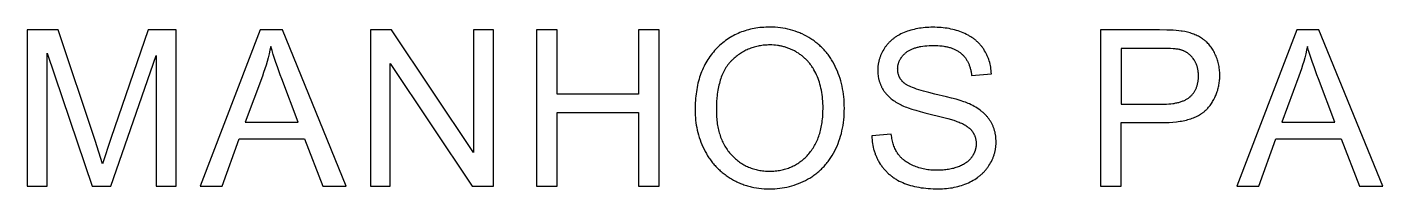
# Model space of a CAD drawing. Extents: x -150 to 1338, y -50 to 2906.
# Drawn here: x 79.2 to 425.2, y 1950 to 1991.2 of the extents above; entities that cross this region are included whole.
import ezdxf

# ---------------------------------------------------------------- set-up
doc = ezdxf.new("R2010")
doc.units = 0
doc.header["$MEASUREMENT"] = 0
doc.layers.get('0').update_dxf_attribs({"linetype": 'CONTINUOUS'})

msp = doc.modelspace()

# ---------------------------------------------------------------- linework, layer by layer
for p, q in [((79.24, 1990.52), (79.24, 1950.68)), ((87.18, 1990.52), (79.24, 1990.52)), ((96.61, 1962.31), (87.18, 1990.52)), ((110.17, 1990.52), (100.63, 1962.8)), ((117.26, 1990.52), (110.17, 1990.52)), ((117.26, 1950.68), (117.26, 1990.52)), ((138.69, 1990.52), (123.39, 1950.68)), ((144.37, 1990.52), (138.69, 1990.52)), ((160.67, 1950.68), (144.37, 1990.52)), ((166.83, 1990.52), (166.83, 1950.68)), ((172.24, 1990.52), (166.83, 1990.52)), ((193.16, 1959.24), (172.24, 1990.52)), ((193.16, 1990.52), (193.16, 1959.24)), ((198.22, 1990.52), (193.16, 1990.52)), ((198.22, 1950.68), (198.22, 1990.52)), ((209.24, 1990.52), (209.24, 1950.68)), ((214.51, 1990.52), (209.24, 1990.52)), ((214.51, 1974.16), (214.51, 1990.52)), ((235.22, 1990.52), (235.22, 1974.16)), ((240.49, 1990.52), (235.22, 1990.52)), ((240.49, 1950.68), (240.49, 1990.52)), ((353.14, 1990.52), (353.14, 1950.68)), ((368.16, 1990.52), (353.14, 1990.52)), ((403.18, 1990.52), (387.88, 1950.68)), ((408.86, 1990.52), (403.18, 1990.52)), ((425.16, 1950.68), (408.86, 1990.52)), ((358.41, 1985.82), (358.41, 1971.58)), ((368.6, 1985.82), (358.41, 1985.82)), ((84.33, 1984.59), (95.85, 1950.68)), ((84.33, 1950.68), (84.33, 1984.59)), ((100.6, 1950.68), (112.18, 1984.02)), ((112.18, 1984.02), (112.18, 1950.68)), ((139.26, 1978.72), (134.89, 1967.04)), ((171.89, 1981.98), (192.81, 1950.68)), ((171.89, 1950.68), (171.89, 1981.98)), ((320.22, 1978.91), (325.28, 1979.29)), ((403.75, 1978.72), (399.38, 1967.04)), ((148.39, 1967.04), (144.23, 1978.07)), ((412.88, 1967.04), (408.72, 1978.07)), ((235.22, 1974.16), (214.51, 1974.16)), ((214.51, 1969.46), (235.22, 1969.46)), ((214.51, 1950.68), (214.51, 1969.46)), ((235.22, 1969.46), (235.22, 1950.68)), ((358.41, 1971.58), (368.71, 1971.58)), ((134.89, 1967.04), (148.39, 1967.04)), ((358.41, 1966.88), (368.63, 1966.88)), ((358.41, 1950.68), (358.41, 1966.88)), ((399.38, 1967.04), (412.88, 1967.04)), ((98.51, 1956.41), (96.61, 1962.31)), ((100.63, 1962.8), (98.51, 1956.41)), ((128.99, 1950.68), (133.36, 1962.74)), ((133.36, 1962.74), (150.02, 1962.74)), ((150.02, 1962.74), (154.67, 1950.68)), ((299.73, 1963.91), (294.76, 1963.48)), ((393.48, 1950.68), (397.85, 1962.74)), ((397.85, 1962.74), (414.51, 1962.74)), ((414.51, 1962.74), (419.16, 1950.68)), ((79.24, 1950.68), (84.33, 1950.68)), ((95.85, 1950.68), (100.6, 1950.68)), ((112.18, 1950.68), (117.26, 1950.68)), ((123.39, 1950.68), (128.99, 1950.68)), ((154.67, 1950.68), (160.67, 1950.68)), ((166.83, 1950.68), (171.89, 1950.68)), ((192.81, 1950.68), (198.22, 1950.68)), ((209.24, 1950.68), (214.51, 1950.68)), ((235.22, 1950.68), (240.49, 1950.68)), ((353.14, 1950.68), (358.41, 1950.68)), ((387.88, 1950.68), (393.48, 1950.68)), ((419.16, 1950.68), (425.16, 1950.68))]:
    msp.add_line(p, q)
for points in [[(249.66, 1970.08), (249.67, 1969.43), (249.7, 1968.78), (249.74, 1968.13), (249.81, 1967.49), (249.89, 1966.86), (249.98, 1966.22), (250.1, 1965.6), (250.23, 1964.97), (250.39, 1964.35), (250.55, 1963.74), (250.74, 1963.13), (250.95, 1962.52), (251.17, 1961.92), (251.41, 1961.32), (251.67, 1960.73), (251.95, 1960.14), (252.24, 1959.56), (252.55, 1958.99), (252.71, 1958.72), (252.88, 1958.44), (253.05, 1958.17), (253.22, 1957.91), (253.4, 1957.65), (253.58, 1957.39), (253.77, 1957.14), (253.96, 1956.89), (254.15, 1956.64), (254.35, 1956.4), (254.56, 1956.16), (254.76, 1955.93), (254.98, 1955.7), (255.19, 1955.47), (255.41, 1955.25), (255.64, 1955.03), (255.87, 1954.82), (256.1, 1954.61), (256.34, 1954.4), (256.58, 1954.2), (256.82, 1954), (257.07, 1953.81), (257.33, 1953.62), (257.58, 1953.43), (258.11, 1953.06), (258.66, 1952.72), (258.94, 1952.55), (259.22, 1952.39), (259.5, 1952.23), (259.78, 1952.08), (260.07, 1951.93), (260.36, 1951.79), (260.65, 1951.66), (260.95, 1951.53), (261.24, 1951.4), (261.54, 1951.28), (261.84, 1951.17), (262.15, 1951.06), (262.45, 1950.96), (262.76, 1950.86), (263.07, 1950.77), (263.39, 1950.68), (263.7, 1950.6), (264.02, 1950.52), (264.66, 1950.38), (265.31, 1950.27), (265.97, 1950.17), (266.64, 1950.1), (267.32, 1950.04), (268.01, 1950.01), (268.71, 1950), (269.36, 1950.01), (270, 1950.04), (270.63, 1950.09), (271.26, 1950.15), (271.89, 1950.24), (272.51, 1950.34), (273.12, 1950.47), (273.73, 1950.61), (274.33, 1950.77), (274.92, 1950.96), (275.51, 1951.16), (276.1, 1951.38), (276.68, 1951.61), (277.25, 1951.87), (277.82, 1952.15), (278.39, 1952.45), (278.66, 1952.6), (278.94, 1952.76), (279.21, 1952.93), (279.47, 1953.1), (279.74, 1953.27), (280, 1953.45), (280.25, 1953.64), (280.5, 1953.83), (280.75, 1954.02), (280.99, 1954.22), (281.23, 1954.42), (281.46, 1954.63), (281.69, 1954.84), (281.92, 1955.05), (282.14, 1955.27), (282.36, 1955.5), (282.57, 1955.72), (282.79, 1955.96), (282.99, 1956.2), (283.19, 1956.44), (283.39, 1956.69), (283.59, 1956.94), (283.78, 1957.19), (283.97, 1957.45), (284.15, 1957.72), (284.33, 1957.99), (284.5, 1958.26), (284.67, 1958.54), (285, 1959.11), (285.32, 1959.7), (285.61, 1960.3), (285.89, 1960.92), (286.15, 1961.54), (286.39, 1962.17), (286.6, 1962.81), (286.81, 1963.47), (286.99, 1964.13), (287.15, 1964.8), (287.29, 1965.49), (287.42, 1966.18), (287.52, 1966.88), (287.61, 1967.59), (287.67, 1968.32), (287.72, 1969.05), (287.75, 1969.79), (287.76, 1970.54), (287.75, 1971.29), (287.72, 1972.02), (287.68, 1972.74), (287.61, 1973.45), (287.53, 1974.16), (287.43, 1974.85), (287.31, 1975.53), (287.18, 1976.2), (287.02, 1976.86), (286.85, 1977.52), (286.66, 1978.16), (286.45, 1978.79), (286.22, 1979.42), (285.97, 1980.03), (285.71, 1980.63), (285.42, 1981.22), (285.13, 1981.81), (284.81, 1982.37), (284.65, 1982.65), (284.48, 1982.92), (284.31, 1983.19), (284.14, 1983.46), (283.96, 1983.72), (283.77, 1983.97), (283.59, 1984.23), (283.39, 1984.47), (283.2, 1984.72), (283, 1984.96), (282.79, 1985.2), (282.58, 1985.43), (282.37, 1985.66), (282.15, 1985.88), (281.93, 1986.1), (281.71, 1986.32), (281.48, 1986.53), (281.25, 1986.74), (281.01, 1986.94), (280.77, 1987.14), (280.52, 1987.33), (280.27, 1987.52), (280.02, 1987.71), (279.76, 1987.9), (279.5, 1988.07), (279.23, 1988.25), (278.96, 1988.42), (278.68, 1988.59), (278.13, 1988.91), (277.56, 1989.2), (276.99, 1989.48), (276.69, 1989.61), (276.4, 1989.74), (276.11, 1989.86), (275.81, 1989.98), (275.21, 1990.19), (274.6, 1990.39), (273.98, 1990.56), (273.36, 1990.72), (272.72, 1990.85), (272.08, 1990.97), (271.43, 1991.06), (270.77, 1991.13), (270.1, 1991.18), (269.42, 1991.21), (268.74, 1991.22), (268.22, 1991.22), (267.7, 1991.2), (267.19, 1991.17), (266.68, 1991.13), (266.18, 1991.09), (265.69, 1991.03), (265.2, 1990.95), (264.72, 1990.87), (264.25, 1990.78), (263.78, 1990.67), (263.31, 1990.56), (262.86, 1990.43), (262.41, 1990.29), (261.96, 1990.15), (261.52, 1989.99), (261.09, 1989.82), (260.66, 1989.64), (260.24, 1989.44), (259.83, 1989.24), (259.42, 1989.03), (259.02, 1988.8), (258.62, 1988.56), (258.23, 1988.32), (257.85, 1988.06), (257.47, 1987.79), (257.1, 1987.51), (256.73, 1987.22), (256.37, 1986.92), (256.01, 1986.6), (255.67, 1986.28), (255.33, 1985.94), (254.99, 1985.6), (254.66, 1985.24), (254.34, 1984.88), (254.04, 1984.51), (253.74, 1984.13), (253.45, 1983.74), (253.18, 1983.35), (252.91, 1982.94), (252.66, 1982.53), (252.41, 1982.11), (252.18, 1981.68), (251.96, 1981.24), (251.74, 1980.79), (251.54, 1980.34), (251.35, 1979.87), (251.17, 1979.4), (250.99, 1978.92), (250.83, 1978.43), (250.68, 1977.93), (250.54, 1977.43), (250.41, 1976.91), (250.29, 1976.39), (250.18, 1975.86), (250.08, 1975.32), (250, 1974.77), (249.92, 1974.21), (249.85, 1973.65), (249.79, 1973.08), (249.75, 1972.49), (249.71, 1971.9), (249.68, 1971.3)], [(255.1, 1970), (255.11, 1969.11), (255.13, 1968.68), (255.16, 1968.25), (255.19, 1967.82), (255.23, 1967.41), (255.28, 1967), (255.34, 1966.59), (255.4, 1966.19), (255.47, 1965.8), (255.55, 1965.41), (255.64, 1965.03), (255.73, 1964.65), (255.84, 1964.28), (255.95, 1963.92), (256.06, 1963.56), (256.19, 1963.21), (256.32, 1962.86), (256.46, 1962.52), (256.61, 1962.19), (256.76, 1961.86), (256.92, 1961.54), (257.09, 1961.22), (257.27, 1960.91), (257.45, 1960.61), (257.65, 1960.31), (257.84, 1960.01), (258.05, 1959.73), (258.27, 1959.45), (258.49, 1959.17), (258.72, 1958.9), (258.96, 1958.64), (259.2, 1958.39), (259.45, 1958.14), (259.7, 1957.9), (259.96, 1957.67), (260.22, 1957.45), (260.48, 1957.24), (260.75, 1957.03), (261.02, 1956.83), (261.3, 1956.64), (261.58, 1956.46), (261.86, 1956.29), (262.15, 1956.12), (262.44, 1955.97), (262.73, 1955.82), (263.03, 1955.68), (263.33, 1955.54), (263.64, 1955.42), (263.95, 1955.3), (264.26, 1955.19), (264.58, 1955.09), (264.9, 1955), (265.22, 1954.91), (265.55, 1954.84), (265.89, 1954.77), (266.22, 1954.71), (266.56, 1954.66), (266.91, 1954.61), (267.25, 1954.58), (267.61, 1954.55), (267.96, 1954.53), (268.32, 1954.51), (268.68, 1954.51), (269.05, 1954.51), (269.42, 1954.53), (269.78, 1954.55), (270.14, 1954.58), (270.49, 1954.61), (270.84, 1954.66), (271.19, 1954.71), (271.53, 1954.77), (271.86, 1954.84), (272.2, 1954.92), (272.53, 1955.01), (272.85, 1955.1), (273.17, 1955.2), (273.49, 1955.31), (273.8, 1955.43), (274.11, 1955.56), (274.41, 1955.69), (274.71, 1955.83), (275, 1955.99), (275.3, 1956.15), (275.58, 1956.31), (275.87, 1956.49), (276.14, 1956.67), (276.42, 1956.86), (276.69, 1957.07), (276.96, 1957.27), (277.22, 1957.49), (277.48, 1957.71), (277.73, 1957.95), (277.98, 1958.19), (278.23, 1958.44), (278.47, 1958.7), (278.7, 1958.96), (278.93, 1959.23), (279.16, 1959.51), (279.37, 1959.8), (279.58, 1960.09), (279.78, 1960.39), (279.97, 1960.69), (280.16, 1961.01), (280.33, 1961.33), (280.5, 1961.65), (280.66, 1961.99), (280.82, 1962.33), (280.97, 1962.67), (281.11, 1963.03), (281.24, 1963.39), (281.36, 1963.76), (281.48, 1964.13), (281.59, 1964.51), (281.69, 1964.9), (281.78, 1965.3), (281.87, 1965.7), (281.95, 1966.11), (282.02, 1966.52), (282.08, 1966.94), (282.14, 1967.37), (282.19, 1967.81), (282.23, 1968.25), (282.27, 1968.7), (282.31, 1969.62), (282.33, 1970.57), (282.32, 1971.17), (282.3, 1971.77), (282.27, 1972.35), (282.22, 1972.92), (282.16, 1973.49), (282.09, 1974.04), (282.01, 1974.59), (281.91, 1975.12), (281.8, 1975.65), (281.68, 1976.16), (281.54, 1976.67), (281.39, 1977.16), (281.23, 1977.65), (281.06, 1978.13), (280.87, 1978.59), (280.67, 1979.05), (280.46, 1979.5), (280.24, 1979.93), (280, 1980.36), (279.88, 1980.56), (279.76, 1980.77), (279.63, 1980.97), (279.5, 1981.16), (279.36, 1981.36), (279.23, 1981.55), (279.09, 1981.73), (278.95, 1981.92), (278.8, 1982.1), (278.65, 1982.28), (278.5, 1982.45), (278.34, 1982.62), (278.19, 1982.79), (278.03, 1982.95), (277.86, 1983.11), (277.69, 1983.27), (277.52, 1983.43), (277.35, 1983.58), (277.18, 1983.73), (277, 1983.87), (276.81, 1984.01), (276.63, 1984.15), (276.44, 1984.29), (276.25, 1984.42), (276.06, 1984.55), (275.66, 1984.8), (275.46, 1984.92), (275.26, 1985.03), (275.06, 1985.15), (274.85, 1985.25), (274.65, 1985.36), (274.44, 1985.46), (274.23, 1985.55), (274.02, 1985.65), (273.81, 1985.73), (273.6, 1985.82), (273.38, 1985.9), (273.17, 1985.98), (272.95, 1986.05), (272.73, 1986.12), (272.51, 1986.18), (272.29, 1986.24), (272.06, 1986.3), (271.84, 1986.35), (271.61, 1986.4), (271.38, 1986.45), (271.15, 1986.49), (270.92, 1986.53), (270.69, 1986.56), (270.22, 1986.61), (269.74, 1986.65), (269.26, 1986.68), (268.77, 1986.68), (268.42, 1986.68), (268.07, 1986.67), (267.73, 1986.65), (267.39, 1986.62), (267.05, 1986.59), (266.72, 1986.55), (266.39, 1986.5), (266.06, 1986.44), (265.74, 1986.38), (265.42, 1986.31), (265.1, 1986.23), (264.79, 1986.14), (264.47, 1986.05), (264.16, 1985.95), (263.86, 1985.84), (263.56, 1985.72), (263.26, 1985.6), (262.96, 1985.46), (262.66, 1985.32), (262.37, 1985.18), (262.09, 1985.02), (261.8, 1984.86), (261.52, 1984.69), (261.24, 1984.51), (260.97, 1984.33), (260.69, 1984.14), (260.42, 1983.94), (260.16, 1983.73), (259.89, 1983.52), (259.63, 1983.29), (259.37, 1983.06), (259.12, 1982.83), (258.99, 1982.71), (258.87, 1982.58), (258.75, 1982.46), (258.63, 1982.33), (258.52, 1982.2), (258.4, 1982.06), (258.29, 1981.93), (258.18, 1981.79), (257.96, 1981.5), (257.75, 1981.21), (257.55, 1980.9), (257.36, 1980.59), (257.18, 1980.26), (257, 1979.93), (256.83, 1979.58), (256.67, 1979.23), (256.52, 1978.86), (256.37, 1978.49), (256.23, 1978.1), (256.1, 1977.7), (255.98, 1977.3), (255.87, 1976.88), (255.76, 1976.46), (255.66, 1976.02), (255.57, 1975.57), (255.49, 1975.12), (255.42, 1974.65), (255.35, 1974.17), (255.29, 1973.69), (255.24, 1973.19), (255.16, 1972.17), (255.11, 1971.1)]]:
    msp.add_lwpolyline(points, close=True)
for points in [[(325.28, 1979.29), (325.25, 1979.73), (325.22, 1980.16), (325.17, 1980.58), (325.1, 1981), (325.03, 1981.41), (324.94, 1981.82), (324.84, 1982.22), (324.72, 1982.62), (324.59, 1983), (324.52, 1983.2), (324.45, 1983.39), (324.37, 1983.58), (324.29, 1983.77), (324.21, 1983.95), (324.13, 1984.14), (324.04, 1984.32), (323.94, 1984.51), (323.75, 1984.87), (323.54, 1985.22), (323.32, 1985.57), (323.21, 1985.74), (323.09, 1985.91), (322.97, 1986.08), (322.84, 1986.24), (322.71, 1986.4), (322.58, 1986.56), (322.45, 1986.72), (322.31, 1986.87), (322.17, 1987.02), (322.03, 1987.17), (321.88, 1987.32), (321.73, 1987.46), (321.58, 1987.6), (321.43, 1987.74), (321.27, 1987.87), (321.11, 1988), (320.94, 1988.13), (320.77, 1988.26), (320.6, 1988.38), (320.43, 1988.5), (320.25, 1988.62), (320.07, 1988.74), (319.89, 1988.85), (319.7, 1988.96), (319.51, 1989.07), (319.32, 1989.18), (318.93, 1989.38), (318.52, 1989.57), (318.1, 1989.76), (317.68, 1989.93), (317.24, 1990.09), (316.8, 1990.24), (316.35, 1990.39), (315.89, 1990.51), (315.43, 1990.63), (314.95, 1990.74), (314.47, 1990.84), (313.98, 1990.92), (313.48, 1990.99), (312.97, 1991.06), (312.45, 1991.11), (311.93, 1991.15), (311.4, 1991.17), (310.85, 1991.19), (310.3, 1991.2), (309.8, 1991.19), (309.31, 1991.17), (308.82, 1991.15), (308.34, 1991.11), (307.86, 1991.06), (307.39, 1991), (306.93, 1990.94), (306.47, 1990.86), (306.01, 1990.77), (305.56, 1990.66), (305.12, 1990.55), (304.68, 1990.43), (304.25, 1990.3), (303.83, 1990.16), (303.41, 1990), (302.99, 1989.84), (302.59, 1989.66), (302.2, 1989.48), (301.82, 1989.28), (301.63, 1989.18), (301.45, 1989.08), (301.27, 1988.97), (301.09, 1988.86), (300.92, 1988.75), (300.75, 1988.64), (300.58, 1988.52), (300.42, 1988.4), (300.26, 1988.28), (300.1, 1988.16), (299.95, 1988.03), (299.79, 1987.9), (299.65, 1987.77), (299.5, 1987.64), (299.36, 1987.5), (299.22, 1987.37), (299.08, 1987.22), (298.95, 1987.08), (298.82, 1986.93), (298.69, 1986.79), (298.57, 1986.63), (298.45, 1986.48), (298.33, 1986.33), (298.21, 1986.17), (298.1, 1986.01), (297.99, 1985.84), (297.79, 1985.51), (297.59, 1985.18), (297.5, 1985.02), (297.41, 1984.85), (297.33, 1984.68), (297.25, 1984.51), (297.17, 1984.34), (297.09, 1984.17), (297.02, 1984), (296.95, 1983.83), (296.89, 1983.66), (296.82, 1983.48), (296.77, 1983.31), (296.71, 1983.13), (296.66, 1982.96), (296.61, 1982.78), (296.57, 1982.6), (296.52, 1982.42), (296.48, 1982.24), (296.45, 1982.06), (296.42, 1981.88), (296.39, 1981.7), (296.36, 1981.52), (296.34, 1981.33), (296.32, 1981.15), (296.31, 1980.97), (296.3, 1980.78), (296.29, 1980.59), (296.28, 1980.41), (296.28, 1980.22), (296.29, 1979.88), (296.3, 1979.54), (296.33, 1979.21), (296.37, 1978.88), (296.42, 1978.55), (296.48, 1978.23), (296.51, 1978.07), (296.55, 1977.91), (296.59, 1977.76), (296.63, 1977.6), (296.67, 1977.45), (296.72, 1977.29), (296.77, 1977.14), (296.82, 1976.99), (296.88, 1976.84), (296.94, 1976.69), (297, 1976.54), (297.06, 1976.39), (297.13, 1976.24), (297.2, 1976.1), (297.27, 1975.95), (297.34, 1975.81), (297.42, 1975.67), (297.5, 1975.53), (297.67, 1975.24), (297.76, 1975.11), (297.85, 1974.97), (297.95, 1974.84), (298.04, 1974.71), (298.15, 1974.57), (298.25, 1974.44), (298.36, 1974.32), (298.47, 1974.19), (298.58, 1974.06), (298.69, 1973.94), (298.93, 1973.69), (299.18, 1973.45), (299.44, 1973.22), (299.71, 1972.99), (300, 1972.77), (300.29, 1972.55), (300.6, 1972.34), (300.92, 1972.13), (301.24, 1971.93), (301.58, 1971.74), (301.93, 1971.55), (302.22, 1971.4), (302.54, 1971.25), (302.88, 1971.11), (303.24, 1970.95), (303.63, 1970.8), (304.05, 1970.65), (304.96, 1970.34), (305.97, 1970.02), (307.09, 1969.7), (308.3, 1969.38), (309.63, 1969.05), (312.13, 1968.44), (314.14, 1967.91), (315.67, 1967.47), (316.26, 1967.29), (316.5, 1967.2), (316.72, 1967.12), (317.02, 1967), (317.32, 1966.87), (317.61, 1966.75), (317.88, 1966.62), (318.14, 1966.48), (318.39, 1966.34), (318.63, 1966.2), (318.86, 1966.05), (319.08, 1965.9), (319.19, 1965.83), (319.29, 1965.75), (319.39, 1965.67), (319.49, 1965.59), (319.58, 1965.51), (319.67, 1965.43), (319.76, 1965.35), (319.85, 1965.27), (319.93, 1965.19), (320.01, 1965.1), (320.09, 1965.02), (320.16, 1964.93), (320.24, 1964.84), (320.3, 1964.76), (320.44, 1964.58), (320.5, 1964.49), (320.56, 1964.4), (320.62, 1964.31), (320.67, 1964.22), (320.73, 1964.13), (320.78, 1964.03), (320.83, 1963.94), (320.88, 1963.84), (320.92, 1963.74), (320.97, 1963.65), (321.01, 1963.55), (321.05, 1963.45), (321.08, 1963.35), (321.12, 1963.25), (321.15, 1963.14), (321.18, 1963.04), (321.21, 1962.94), (321.24, 1962.83), (321.26, 1962.73), (321.29, 1962.62), (321.31, 1962.51), (321.32, 1962.4), (321.34, 1962.29), (321.35, 1962.18), (321.36, 1962.07), (321.37, 1961.96), (321.38, 1961.84), (321.39, 1961.73), (321.39, 1961.61), (321.39, 1961.49), (321.39, 1961.38), (321.39, 1961.26), (321.38, 1961.15), (321.37, 1961.04), (321.36, 1960.92), (321.35, 1960.81), (321.34, 1960.7), (321.32, 1960.59), (321.3, 1960.48), (321.28, 1960.37), (321.26, 1960.26), (321.23, 1960.15), (321.2, 1960.04), (321.17, 1959.93), (321.14, 1959.82), (321.11, 1959.71), (321.07, 1959.61), (321.03, 1959.5), (320.99, 1959.4), (320.95, 1959.29), (320.9, 1959.19), (320.85, 1959.08), (320.8, 1958.98), (320.75, 1958.88), (320.69, 1958.77), (320.64, 1958.67), (320.58, 1958.57), (320.52, 1958.47), (320.45, 1958.37), (320.39, 1958.27), (320.32, 1958.17), (320.25, 1958.07), (320.18, 1957.97), (320.11, 1957.88), (320.03, 1957.79), (319.95, 1957.69), (319.87, 1957.6), (319.79, 1957.51), (319.71, 1957.42), (319.62, 1957.34), (319.53, 1957.25), (319.44, 1957.17), (319.34, 1957.08), (319.25, 1957), (319.15, 1956.92), (319.05, 1956.84), (318.94, 1956.76), (318.84, 1956.68), (318.73, 1956.61), (318.62, 1956.53), (318.39, 1956.39), (318.15, 1956.25), (317.91, 1956.11), (317.65, 1955.98), (317.38, 1955.86), (317.11, 1955.74), (316.83, 1955.62), (316.53, 1955.52), (316.24, 1955.41), (315.94, 1955.32), (315.63, 1955.23), (315.31, 1955.15), (314.99, 1955.08), (314.67, 1955.01), (314.34, 1954.95), (314, 1954.9), (313.66, 1954.85), (313.32, 1954.82), (312.96, 1954.78), (312.61, 1954.76), (312.24, 1954.74), (311.87, 1954.73), (311.5, 1954.73), (311.08, 1954.73), (310.66, 1954.75), (310.25, 1954.77), (309.84, 1954.8), (309.44, 1954.84), (309.05, 1954.89), (308.66, 1954.95), (308.27, 1955.02), (307.89, 1955.1), (307.52, 1955.18), (307.15, 1955.28), (306.79, 1955.39), (306.43, 1955.5), (306.08, 1955.62), (305.73, 1955.76), (305.39, 1955.9), (305.05, 1956.05), (304.73, 1956.21), (304.42, 1956.37), (304.12, 1956.54), (303.83, 1956.71), (303.55, 1956.89), (303.28, 1957.08), (303.02, 1957.27), (302.9, 1957.37), (302.78, 1957.47), (302.66, 1957.57), (302.54, 1957.67), (302.43, 1957.77), (302.32, 1957.87), (302.21, 1957.98), (302.1, 1958.09), (302, 1958.2), (301.9, 1958.31), (301.81, 1958.42), (301.71, 1958.53), (301.62, 1958.64), (301.53, 1958.76), (301.45, 1958.88), (301.36, 1958.99), (301.29, 1959.12), (301.21, 1959.24), (301.13, 1959.37), (301.06, 1959.49), (300.92, 1959.76), (300.78, 1960.03), (300.66, 1960.3), (300.54, 1960.59), (300.42, 1960.89), (300.32, 1961.19), (300.22, 1961.5), (300.13, 1961.82), (300.04, 1962.15), (299.97, 1962.48), (299.9, 1962.83), (299.84, 1963.18), (299.78, 1963.54), (299.73, 1963.91)], [(368.63, 1966.88), (369.66, 1966.89), (370.66, 1966.93), (371.61, 1967), (372.52, 1967.09), (372.97, 1967.15), (373.4, 1967.22), (373.82, 1967.29), (374.23, 1967.37), (374.63, 1967.45), (375.02, 1967.55), (375.4, 1967.65), (375.77, 1967.75), (376.13, 1967.86), (376.48, 1967.98), (376.82, 1968.11), (377.15, 1968.24), (377.47, 1968.38), (377.78, 1968.53), (378.08, 1968.69), (378.37, 1968.85), (378.65, 1969.01), (378.78, 1969.1), (378.91, 1969.19), (379.04, 1969.28), (379.17, 1969.37), (379.3, 1969.46), (379.42, 1969.56), (379.54, 1969.66), (379.66, 1969.75), (379.77, 1969.85), (379.89, 1969.96), (380, 1970.06), (380.1, 1970.16), (380.21, 1970.27), (380.31, 1970.38), (380.51, 1970.6), (380.7, 1970.83), (380.89, 1971.06), (381.07, 1971.29), (381.24, 1971.52), (381.41, 1971.76), (381.57, 1972), (381.72, 1972.24), (381.87, 1972.49), (382.02, 1972.74), (382.15, 1972.99), (382.28, 1973.25), (382.4, 1973.51), (382.52, 1973.77), (382.63, 1974.03), (382.74, 1974.3), (382.83, 1974.57), (382.92, 1974.84), (383.01, 1975.12), (383.09, 1975.4), (383.16, 1975.68), (383.23, 1975.97), (383.29, 1976.26), (383.34, 1976.55), (383.39, 1976.85), (383.43, 1977.14), (383.46, 1977.44), (383.49, 1977.75), (383.52, 1978.06), (383.53, 1978.37), (383.54, 1978.68), (383.54, 1978.99), (383.54, 1979.36), (383.52, 1979.73), (383.5, 1980.09), (383.47, 1980.44), (383.42, 1980.8), (383.37, 1981.15), (383.31, 1981.49), (383.24, 1981.83), (383.16, 1982.17), (383.07, 1982.51), (382.97, 1982.84), (382.86, 1983.16), (382.74, 1983.48), (382.61, 1983.8), (382.47, 1984.12), (382.32, 1984.43), (382.17, 1984.73), (382.01, 1985.03), (381.84, 1985.32), (381.67, 1985.6), (381.5, 1985.87), (381.31, 1986.13), (381.12, 1986.38), (380.93, 1986.62), (380.73, 1986.86), (380.52, 1987.09), (380.3, 1987.3), (380.08, 1987.51), (379.97, 1987.61), (379.86, 1987.71), (379.74, 1987.81), (379.62, 1987.9), (379.51, 1988), (379.39, 1988.09), (379.26, 1988.17), (379.14, 1988.26), (378.89, 1988.43), (378.63, 1988.59), (378.36, 1988.75), (378.09, 1988.9), (377.81, 1989.04), (377.52, 1989.17), (377.22, 1989.3), (376.92, 1989.42), (376.61, 1989.54), (376.29, 1989.64), (375.96, 1989.74), (375.63, 1989.84), (375.29, 1989.92), (374.94, 1990), (374.59, 1990.07), (373.95, 1990.18), (373.67, 1990.23), (373.06, 1990.3), (372.39, 1990.37), (371.66, 1990.42), (370.87, 1990.46), (370.03, 1990.49), (368.16, 1990.52)], [(294.76, 1963.48), (294.78, 1962.98), (294.82, 1962.49), (294.87, 1962.01), (294.94, 1961.53), (295.02, 1961.06), (295.12, 1960.6), (295.23, 1960.14), (295.29, 1959.91), (295.36, 1959.69), (295.43, 1959.46), (295.5, 1959.24), (295.58, 1959.02), (295.66, 1958.8), (295.75, 1958.59), (295.84, 1958.37), (295.93, 1958.16), (296.02, 1957.94), (296.12, 1957.73), (296.23, 1957.53), (296.34, 1957.32), (296.45, 1957.11), (296.56, 1956.91), (296.68, 1956.7), (296.93, 1956.3), (297.07, 1956.11), (297.2, 1955.92), (297.34, 1955.73), (297.48, 1955.54), (297.63, 1955.36), (297.77, 1955.18), (297.92, 1955), (298.08, 1954.83), (298.23, 1954.66), (298.39, 1954.49), (298.56, 1954.32), (298.72, 1954.16), (298.89, 1954), (299.06, 1953.85), (299.24, 1953.7), (299.41, 1953.55), (299.6, 1953.4), (299.78, 1953.26), (299.97, 1953.12), (300.16, 1952.98), (300.35, 1952.85), (300.54, 1952.72), (300.74, 1952.59), (300.94, 1952.46), (301.15, 1952.34), (301.36, 1952.22), (301.78, 1951.99), (302.22, 1951.78), (302.67, 1951.58), (303.13, 1951.39), (303.61, 1951.21), (304.11, 1951.04), (304.61, 1950.89), (305.13, 1950.74), (305.66, 1950.62), (306.21, 1950.5), (306.77, 1950.39), (307.35, 1950.3), (307.93, 1950.22), (308.53, 1950.15), (309.15, 1950.1), (309.78, 1950.06), (310.42, 1950.02), (311.08, 1950.01), (311.74, 1950), (312.27, 1950.01), (312.8, 1950.02), (313.31, 1950.05), (313.82, 1950.1), (314.33, 1950.15), (314.82, 1950.22), (315.31, 1950.3), (315.79, 1950.39), (316.27, 1950.49), (316.74, 1950.61), (317.2, 1950.73), (317.65, 1950.87), (318.1, 1951.02), (318.54, 1951.19), (318.98, 1951.36), (319.41, 1951.55), (319.83, 1951.75), (320.24, 1951.96), (320.64, 1952.18), (321.02, 1952.41), (321.39, 1952.65), (321.75, 1952.9), (321.92, 1953.03), (322.1, 1953.16), (322.27, 1953.3), (322.43, 1953.43), (322.59, 1953.57), (322.75, 1953.71), (322.91, 1953.85), (323.06, 1954), (323.21, 1954.14), (323.36, 1954.29), (323.5, 1954.45), (323.64, 1954.6), (323.78, 1954.76), (323.91, 1954.92), (324.04, 1955.08), (324.17, 1955.24), (324.3, 1955.41), (324.42, 1955.58), (324.54, 1955.75), (324.65, 1955.92), (324.87, 1956.28), (325.08, 1956.64), (325.27, 1957), (325.45, 1957.36), (325.53, 1957.54), (325.61, 1957.72), (325.69, 1957.91), (325.76, 1958.09), (325.83, 1958.28), (325.9, 1958.46), (325.96, 1958.65), (326.02, 1958.84), (326.07, 1959.03), (326.12, 1959.22), (326.17, 1959.4), (326.22, 1959.59), (326.26, 1959.79), (326.3, 1959.98), (326.33, 1960.17), (326.36, 1960.36), (326.39, 1960.56), (326.41, 1960.75), (326.43, 1960.94), (326.44, 1961.14), (326.46, 1961.34), (326.47, 1961.53), (326.47, 1961.73), (326.47, 1961.93), (326.47, 1962.33), (326.45, 1962.72), (326.41, 1963.11), (326.39, 1963.3), (326.37, 1963.49), (326.34, 1963.67), (326.31, 1963.86), (326.28, 1964.04), (326.24, 1964.23), (326.2, 1964.41), (326.16, 1964.59), (326.11, 1964.77), (326.06, 1964.95), (326.01, 1965.12), (325.95, 1965.3), (325.89, 1965.47), (325.83, 1965.64), (325.76, 1965.81), (325.69, 1965.98), (325.62, 1966.15), (325.54, 1966.31), (325.46, 1966.48), (325.38, 1966.64), (325.29, 1966.8), (325.2, 1966.96), (325.11, 1967.12), (325.02, 1967.27), (324.92, 1967.43), (324.71, 1967.74), (324.6, 1967.89), (324.49, 1968.04), (324.37, 1968.19), (324.25, 1968.33), (324.13, 1968.48), (324, 1968.62), (323.87, 1968.76), (323.74, 1968.9), (323.6, 1969.04), (323.46, 1969.18), (323.32, 1969.31), (323.17, 1969.45), (323.02, 1969.58), (322.86, 1969.71), (322.7, 1969.84), (322.37, 1970.09), (322.03, 1970.33), (321.68, 1970.57), (321.3, 1970.8), (320.92, 1971.03), (320.52, 1971.24), (320.11, 1971.45), (319.68, 1971.66), (319.36, 1971.79), (319.02, 1971.93), (318.64, 1972.08), (318.23, 1972.22), (317.32, 1972.52), (316.28, 1972.83), (315.11, 1973.15), (313.81, 1973.49), (310.85, 1974.18), (309.32, 1974.55), (307.95, 1974.91), (306.73, 1975.27), (306.17, 1975.45), (305.66, 1975.63), (305.18, 1975.81), (304.74, 1975.99), (304.34, 1976.16), (304.16, 1976.25), (303.98, 1976.34), (303.81, 1976.43), (303.66, 1976.52), (303.51, 1976.6), (303.37, 1976.69), (303.24, 1976.78), (303.18, 1976.82), (303.12, 1976.86), (303.07, 1976.91), (303.01, 1976.95), (302.96, 1976.99), (302.91, 1977.04), (302.82, 1977.13), (302.73, 1977.21), (302.64, 1977.3), (302.55, 1977.4), (302.47, 1977.49), (302.39, 1977.58), (302.31, 1977.68), (302.24, 1977.78), (302.16, 1977.88), (302.1, 1977.98), (302.03, 1978.08), (301.97, 1978.18), (301.91, 1978.29), (301.85, 1978.4), (301.8, 1978.5), (301.75, 1978.61), (301.7, 1978.73), (301.66, 1978.84), (301.62, 1978.95), (301.58, 1979.07), (301.55, 1979.18), (301.52, 1979.3), (301.49, 1979.42), (301.46, 1979.54), (301.44, 1979.67), (301.42, 1979.79), (301.4, 1979.92), (301.39, 1980.05), (301.38, 1980.17), (301.37, 1980.31), (301.37, 1980.44), (301.36, 1980.57), (301.37, 1980.72), (301.37, 1980.88), (301.38, 1981.03), (301.4, 1981.18), (301.42, 1981.33), (301.44, 1981.47), (301.47, 1981.62), (301.5, 1981.76), (301.54, 1981.9), (301.58, 1982.04), (301.62, 1982.18), (301.67, 1982.32), (301.72, 1982.46), (301.78, 1982.59), (301.84, 1982.73), (301.91, 1982.86), (301.98, 1982.99), (302.05, 1983.12), (302.13, 1983.25), (302.21, 1983.38), (302.3, 1983.5), (302.39, 1983.62), (302.49, 1983.75), (302.59, 1983.87), (302.69, 1983.99), (302.8, 1984.1), (302.91, 1984.22), (303.03, 1984.34), (303.15, 1984.45), (303.27, 1984.56), (303.4, 1984.67), (303.54, 1984.78), (303.68, 1984.89), (303.82, 1985), (303.97, 1985.1), (304.13, 1985.2), (304.29, 1985.29), (304.45, 1985.38), (304.62, 1985.47), (304.8, 1985.56), (304.98, 1985.64), (305.17, 1985.71), (305.36, 1985.79), (305.55, 1985.86), (305.75, 1985.93), (305.96, 1985.99), (306.17, 1986.05), (306.38, 1986.11), (306.61, 1986.16), (306.83, 1986.21), (307.06, 1986.26), (307.3, 1986.3), (307.78, 1986.38), (308.29, 1986.44), (308.82, 1986.49), (309.37, 1986.52), (309.93, 1986.54), (310.52, 1986.55), (311.09, 1986.54), (311.63, 1986.52), (312.16, 1986.48), (312.68, 1986.43), (313.17, 1986.36), (313.41, 1986.32), (313.65, 1986.28), (313.88, 1986.23), (314.11, 1986.18), (314.33, 1986.12), (314.55, 1986.07), (314.76, 1986), (314.97, 1985.94), (315.18, 1985.87), (315.38, 1985.8), (315.58, 1985.72), (315.77, 1985.64), (315.96, 1985.55), (316.14, 1985.46), (316.32, 1985.37), (316.5, 1985.28), (316.67, 1985.18), (316.83, 1985.07), (316.99, 1984.96), (317.15, 1984.85), (317.3, 1984.74), (317.45, 1984.62), (317.6, 1984.5), (317.74, 1984.37), (317.88, 1984.24), (318.01, 1984.11), (318.14, 1983.97), (318.27, 1983.83), (318.39, 1983.69), (318.51, 1983.54), (318.63, 1983.39), (318.74, 1983.23), (318.85, 1983.07), (318.95, 1982.91), (319.05, 1982.75), (319.15, 1982.58), (319.24, 1982.4), (319.33, 1982.23), (319.41, 1982.05), (319.49, 1981.86), (319.57, 1981.68), (319.64, 1981.49), (319.71, 1981.29), (319.78, 1981.09), (319.84, 1980.89), (319.9, 1980.69), (319.95, 1980.48), (320, 1980.26), (320.05, 1980.05), (320.09, 1979.83), (320.13, 1979.61), (320.16, 1979.38), (320.2, 1979.15), (320.22, 1978.91)], [(368.71, 1971.58), (369.33, 1971.58), (369.94, 1971.61), (370.52, 1971.64), (371.08, 1971.69), (371.61, 1971.76), (371.87, 1971.8), (372.12, 1971.84), (372.37, 1971.89), (372.61, 1971.94), (372.85, 1971.99), (373.07, 1972.05), (373.3, 1972.11), (373.52, 1972.18), (373.73, 1972.25), (373.94, 1972.32), (374.14, 1972.4), (374.33, 1972.48), (374.52, 1972.56), (374.7, 1972.65), (374.88, 1972.74), (375.05, 1972.83), (375.22, 1972.93), (375.38, 1973.03), (375.53, 1973.14), (375.68, 1973.25), (375.75, 1973.3), (375.82, 1973.36), (375.89, 1973.42), (375.96, 1973.48), (376.09, 1973.6), (376.22, 1973.72), (376.35, 1973.85), (376.47, 1973.98), (376.58, 1974.11), (376.69, 1974.25), (376.8, 1974.38), (376.9, 1974.53), (377, 1974.67), (377.09, 1974.82), (377.18, 1974.97), (377.27, 1975.12), (377.35, 1975.28), (377.43, 1975.44), (377.5, 1975.6), (377.57, 1975.77), (377.64, 1975.94), (377.7, 1976.11), (377.75, 1976.28), (377.81, 1976.46), (377.86, 1976.64), (377.9, 1976.83), (377.94, 1977.01), (377.97, 1977.2), (378.01, 1977.4), (378.03, 1977.59), (378.06, 1977.79), (378.08, 1977.99), (378.09, 1978.2), (378.1, 1978.41), (378.11, 1978.62), (378.11, 1978.83), (378.1, 1979.14), (378.09, 1979.45), (378.06, 1979.74), (378.05, 1979.89), (378.03, 1980.04), (378.01, 1980.18), (377.98, 1980.32), (377.96, 1980.46), (377.93, 1980.6), (377.9, 1980.74), (377.86, 1980.88), (377.83, 1981.01), (377.79, 1981.15), (377.75, 1981.28), (377.7, 1981.41), (377.66, 1981.54), (377.61, 1981.67), (377.56, 1981.8), (377.51, 1981.92), (377.45, 1982.05), (377.39, 1982.17), (377.33, 1982.29), (377.27, 1982.41), (377.2, 1982.53), (377.13, 1982.64), (377.06, 1982.76), (376.99, 1982.87), (376.91, 1982.99), (376.75, 1983.21), (376.67, 1983.32), (376.59, 1983.42), (376.51, 1983.53), (376.42, 1983.63), (376.33, 1983.73), (376.25, 1983.82), (376.16, 1983.92), (376.06, 1984.01), (375.97, 1984.1), (375.88, 1984.19), (375.78, 1984.27), (375.68, 1984.35), (375.58, 1984.43), (375.48, 1984.51), (375.38, 1984.59), (375.27, 1984.66), (375.17, 1984.73), (375.06, 1984.8), (374.95, 1984.86), (374.84, 1984.93), (374.73, 1984.99), (374.61, 1985.04), (374.5, 1985.1), (374.38, 1985.15), (374.26, 1985.2), (374.14, 1985.25), (374.02, 1985.3), (373.9, 1985.34), (373.77, 1985.39), (373.64, 1985.43), (373.52, 1985.46), (373.43, 1985.48), (373.34, 1985.5), (373.15, 1985.54), (372.94, 1985.58), (372.71, 1985.62), (372.46, 1985.65), (372.2, 1985.68), (371.62, 1985.73), (370.97, 1985.77), (370.25, 1985.79), (368.6, 1985.82)]]:
    msp.add_lwpolyline(points)
at = {"extrusion": (0, 0, -1)}
for centre, radius, start, end in [((-91.61, 1996.27), 50.78, 191.2917, 200.2204), ((-245.9, 2017.46), 109.03, 338.8192, 343.4086), ((-356.1, 1996.27), 50.78, 191.2917, 200.2204), ((-510.39, 2017.46), 109.03, 338.8192, 343.4086)]:
    msp.add_arc(centre, radius, start, end, dxfattribs=at)

doc.saveas('drawing.dxf')
